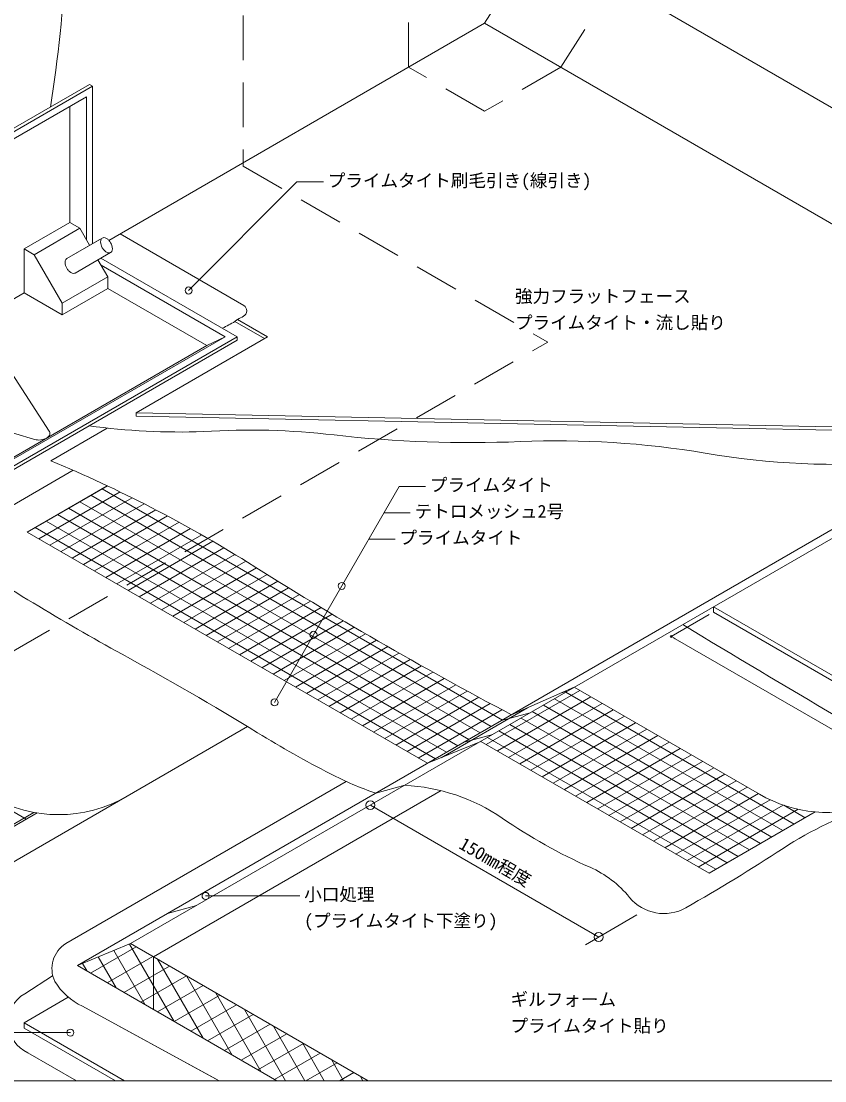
# Model space of a CAD drawing. Units: millimetres, scale not verified. Extents: x -690 to 690, y -478 to 477.
# Drawn here: x -262 to 195, y -478 to 125 of the extents above; entities that cross this region are included whole.
import ezdxf
from ezdxf.enums import TextEntityAlignment as Align

# ---------------------------------------------------------------- set-up
doc = ezdxf.new("R2010")
doc.units = ezdxf.units.MM
doc.header["$LTSCALE"] = 2
doc.linetypes.add('USER1', pattern=[19.05, 12.7, -6.35])
for name, color, linetype, lineweight in [('0-0_0', 7, 'Continuous', 18), ('0-1_HATCH', 9, 'Continuous', 18), ('0-4_BOUSUI', 1, 'Continuous', 18), ('0-5_MOJI', 7, 'Continuous', 18), ('0-6_sunpo', 7, 'Continuous', 18), ('0-7_WAKU', 7, 'Continuous', 18), ('0-8_bousui2', 7, 'USER1', 5), ('0-A_KANAMONO', 4, 'Continuous', 18)]:
    doc.layers.add(name, color=color, linetype=linetype, lineweight=lineweight)
doc.styles.add('ＭＳ ゴシック', font='')
doc.styles.get('ＭＳ ゴシック').set_extended_font_data('MS Gothic')

# ---------------------------------------------------------------- blocks, each defined once
blk = doc.blocks.new('_DOT')
at = {"layer": '0-0_0', "lineweight": 5}
for p, q in [((-0.5, 0), (-1, 0)), ((0.25, 0), (-0.25, 0))]:
    blk.add_line(p, q, dxfattribs=at)
blk.add_circle((0, 0), 0.25, dxfattribs=at)

msp = doc.modelspace()

# ---------------------------------------------------------------- linework, layer by layer
at = {"layer": '0-0_0'}
for p, q in [((-259.058, -165.501), (-213.479, -139.186)), ((-31.294, -297.001), (-259.058, -165.501)), ((-253.362, -325.213), (-334.403, -372.001)), ((128.921, -359.501), (189.263, -324.663))]:
    msp.add_line(p, q, dxfattribs=at)
msp.add_lwpolyline([(-31.294, -297.001), (-0.983, -284.501), (128.921, -359.501)], dxfattribs=at)
at = {"layer": '0-1_HATCH'}
for p, q in [((-258.791, -165.655), (-213.184, -139.324)), ((-252.441, -169.321), (-206.215, -142.633)), ((4.962, -276.069), (-222.803, -144.569)), ((11.312, -272.403), (-216.453, -140.903)), ((-246.091, -172.988), (-199.33, -145.99)), ((-239.741, -176.654), (-192.527, -149.395)), ((-1.388, -279.735), (-229.153, -148.235)), ((-14.088, -287.068), (-241.853, -155.568)), ((-7.738, -283.401), (-235.503, -151.901)), ((-233.391, -180.32), (-185.803, -152.845)), ((-227.041, -183.986), (-179.158, -156.341)), ((-20.438, -290.734), (-248.203, -159.234)), ((-220.691, -187.652), (-172.589, -159.881)), ((-26.788, -294.4), (-254.553, -162.9)), ((-214.341, -191.319), (-166.096, -163.464)), ((-207.991, -194.985), (-159.677, -167.091)), ((-201.641, -198.651), (-153.331, -170.759)), ((-195.291, -202.317), (-147.056, -174.468)), ((-259.528, -328.672), (-519.248, -178.722)), ((-188.941, -205.983), (-140.852, -178.219)), ((-182.591, -209.649), (-134.716, -182.009)), ((-176.241, -213.316), (-128.634, -185.83)), ((-169.891, -216.982), (-122.534, -189.64)), ((-163.541, -220.648), (-116.411, -193.437)), ((-157.191, -224.314), (-110.264, -197.221)), ((-150.841, -227.98), (-104.095, -200.991)), ((-144.491, -231.646), (-97.903, -204.748)), ((-138.141, -235.313), (-91.687, -208.492)), ((-131.791, -238.979), (-85.447, -212.222)), ((-125.441, -242.645), (-79.184, -215.938)), ((-119.091, -246.311), (-72.898, -219.641)), ((-112.741, -249.977), (-66.587, -223.33)), ((-106.391, -253.644), (-60.252, -227.005)), ((-100.041, -257.31), (-53.893, -230.666)), ((-93.691, -260.976), (-47.51, -234.313)), ((-87.341, -264.642), (-41.103, -237.946)), ((-80.991, -268.308), (-34.671, -241.565)), ((-74.641, -271.974), (-28.214, -245.17)), ((-68.291, -275.641), (-21.732, -248.76)), ((-61.941, -279.307), (-15.226, -252.335)), ((-55.591, -282.973), (-8.694, -255.897)), ((2.139, -286.304), (55.381, -255.564)), ((48.304, -256.045), (45.037, -256.921)), ((177.296, -331.572), (47.392, -256.572)), ((-49.241, -286.639), (-2.137, -259.443)), ((-42.891, -290.305), (4.446, -262.975)), ((8.489, -289.97), (61.731, -259.231)), ((14.839, -293.636), (68.081, -262.897)), ((164.596, -338.904), (34.692, -263.904)), ((170.946, -335.238), (41.042, -260.238)), ((-36.541, -293.971), (11.055, -266.492)), ((-23.577, -293.819), (25.63, -265.409)), ((27.057, -268.313), (10.896, -272.643)), ((21.189, -297.302), (74.431, -266.563)), ((27.539, -300.968), (80.781, -270.229)), ((158.246, -342.571), (28.342, -267.571)), ((145.546, -349.903), (15.642, -274.903)), ((151.896, -346.237), (21.992, -271.237)), ((33.889, -304.635), (87.131, -273.895)), ((5.809, -280.58), (-10.351, -284.91)), ((132.846, -357.235), (2.942, -282.235)), ((139.196, -353.569), (9.292, -278.569)), ((40.239, -308.301), (93.481, -277.562)), ((46.589, -311.967), (99.831, -281.228)), ((52.939, -315.633), (106.181, -284.894)), ((59.289, -319.299), (112.531, -288.56)), ((65.639, -322.966), (118.881, -292.226)), ((71.989, -326.632), (125.231, -295.892)), ((78.339, -330.298), (131.581, -299.559)), ((84.689, -333.964), (137.931, -303.225)), ((91.039, -337.63), (144.281, -306.891)), ((97.389, -341.296), (150.631, -310.557)), ((103.739, -344.963), (156.981, -314.223)), ((110.089, -348.629), (163.633, -317.716)), ((-335.598, -371.311), (-255.203, -324.895)), ((116.439, -352.295), (171.104, -320.735)), ((122.789, -355.961), (179.628, -323.145)), ((183.646, -327.906), (171.402, -320.837)), ((-223.027, -416.304), (-197.046, -401.304)), ((-191.931, -434.257), (-209.722, -403.441)), ((-175.433, -443.782), (-200.839, -399.778)), ((-208.428, -424.732), (-218.606, -407.105)), ((-213.502, -421.803), (-187.521, -406.803)), ((-158.935, -453.307), (-184.916, -408.307)), ((-224.926, -415.207), (-227.489, -410.768)), ((-203.977, -427.302), (-177.996, -412.302)), ((-194.452, -432.802), (-168.471, -417.802)), ((-142.437, -462.832), (-168.418, -417.832)), ((-184.927, -438.301), (-158.946, -423.301)), ((-125.939, -472.357), (-151.92, -427.357)), ((-175.402, -443.8), (-149.421, -428.8)), ((-165.877, -449.299), (-139.896, -434.299)), ((-111.971, -477.501), (-135.422, -436.882)), ((-156.352, -454.799), (-130.371, -439.799)), ((-146.827, -460.298), (-120.846, -445.298)), ((-137.302, -465.797), (-111.321, -450.797)), ((-100.973, -477.501), (-118.925, -446.407)), ((-127.777, -471.296), (-101.796, -456.296)), ((-89.974, -477.501), (-102.427, -455.932)), ((-118.252, -476.796), (-92.271, -461.796)), ((-100.424, -477.501), (-82.746, -467.295)), ((-78.976, -477.501), (-85.929, -465.457)), ((-81.374, -477.501), (-73.221, -472.794)), ((-67.977, -477.501), (-69.431, -474.982))]:
    msp.add_line(p, q, dxfattribs=at)
at = {"layer": '0-4_BOUSUI'}
for p, q in [((-135.794, -36.668), (-206.216, 4.008)), ((-123.958, -55.501), (-140.792, -45.783)), ((-122.226, -54.501), (-139.351, -44.614)), ((-245.571, -124.941), (-213.496, -106.363)), ((-200.169, -399.501), (309.587, -105.194)), ((-304.204, -171.566), (-232.861, -130.376)), ((564.532, -458.001), (131.519, -208.001)), ((-314.669, -380.64), (-133.671, -276.109)), ((-77.484, -307.336), (-236.975, -399.418)), ((-60.67, -313.961), (-44.218, -309.463)), ((-179.16, -382.372), (-162.708, -377.873)), ((-244.53, -417.872), (-260.445, -427.968)), ((-235.633, -429.976), (-260.79, -444.501)), ((-260.79, -444.501), (-203.633, -477.501)), ((-260.79, -447.501), (-260.79, -444.501)), ((-260.79, -447.501), (-208.829, -477.501)), ((-258.67, -461.529), (-231.006, -477.501))]:
    msp.add_line(p, q, dxfattribs=at)
for points in [[(-212.575, 0.336), (1.249, 123.787), (32.061, 172.073), (409.153, -45.641)], [(1.249, 123.787), (347.535, -76.141), (409.153, -45.641)], [(-196.938, -99.636), (-196.938, -97.636), (-122.226, -54.501)], [(-196.938, -97.706), (293.184, -107.521), (309.587, -103.126), (690.178, -205.105)], [(-196.938, -99.636), (293.427, -109.524), (309.587, -105.194), (689.661, -207.034)], [(293.427, -109.524), (-230.48, -412.001), (-117.03, -477.501)], [(564.532, -461.001), (131.519, -211.001), (131.519, -208.001)], [(16.535, -269.387), (52.259, -253.762), (157.55, -314.552)], [(-187.178, -437.001), (-187.178, -407.001), (-23.564, -312.539)], [(-230.48, -412.001), (-200.169, -399.501), (-65.069, -477.501)], [(-151.191, -476.764), (-227.635, -435.145), (-149.836, -477.501)]]:
    msp.add_lwpolyline(points, dxfattribs=at)
for centre, radius, start, end in [((-979.313, 195.444), 743.111, 350.7605, 3.78396), ((-88.673, -317.134), 549.958, 49.32903, 71.34518), ((-137.714, -39.735), 3.619, 300.32097, 57.94387), ((-211.484, 76.211), 140.996, 296.78694, 300.09151), ((-114.025, -77.312), 41.358, 127.75981, 130.32946), ((-98.496, -120.955), 86.585, 115.58484, 118.15449), ((-171.59, 278.984), 387.619, 262.26789, 271.90308), ((-131.883, -516.802), 409.262, 83.33804, 93.7595), ((-7.142, 571.464), 686.131, 263.5345, 272.39335), ((42.634, -619.459), 505.831, 80.43444, 92.39335), ((-544.686, -842.139), 777.072, 58.06215, 67.36091), ((203.351, 334.245), 461.32, 260.43444, 274.17526), ((535.588, 1107.456), 1533.208, 236.75318, 241.11319), ((1052.762, 1698.79), 2224.295, 237.76639, 242.23361), ((3896.311, 6023.728), 7298.441, 238.78557, 240.39077), ((-1029.836, -1749.554), 1724.572, 58.46799, 61.42944), ((209.73, 270.699), 645.648, 238.46799, 242.68694), ((-0.128, -135.665), 188.295, 242.68694, 251.24479), ((-49.695, -417.131), 107.807, 55.58149, 87.08802), ((-241.122, -248.807), 77.38, 240, 300), ((196.562, -246.982), 78.023, 240, 289.36881), ((293.451, -533.354), 224.303, 108.45698, 123.04796), ((188.464, -69.55), 313.538, 235.58149, 246.05276), ((-432.57, 582.574), 1107.013, 299.6917, 303.04796), ((36.236, -412.307), 61.503, 39.48449, 66.05276), ((103.235, -357.109), 25.306, 219.48449, 299.6917), ((-228.197, -413.689), 16.755, 121.59505, 205.74691), ((-211.932, -402.076), 36.608, 211.06812, 244.5997), ((-250.953, -444.294), 18.884, 120.17396, 245.88116)]:
    msp.add_arc(centre, radius, start, end, dxfattribs=at)
at = {"layer": '0-5_MOJI'}
for p, q in [((-167.202, -28.171), (-105.521, 33.51)), ((-90.521, 33.51), (-105.521, 33.51)), ((-118.305, -262.358), (-47.422, -139.585)), ((-32.422, -139.585), (-47.422, -139.585)), ((-41.082, -154.585), (-56.082, -154.585)), ((-49.743, -169.585), (-64.743, -169.585)), ((-157.539, -372.358), (-103.914, -372.358)), ((-303.404, -450.095), (-234.425, -450.095))]:
    msp.add_line(p, q, dxfattribs=at)
for centre in [(-167.202, -28.171), (-80.081, -196.152), (-96.127, -223.944), (-118.305, -262.358), (-157.539, -372.358), (-234.425, -450.095)]:
    msp.add_circle(centre, 2, dxfattribs=at)
at = {"layer": '0-6_sunpo'}
for p, q in [((129.019, -212.445), (107.458, -224.893)), ((109.623, -226.143), (538.306, -473.643)), ((-63.781, -320.758), (66.123, -395.758)), ((87.826, -383.227), (58.584, -400.11))]:
    msp.add_line(p, q, dxfattribs=at)
for centre in [(-63.781, -320.758), (66.123, -395.758)]:
    msp.add_circle(centre, 2.5, dxfattribs=at)
at = {"layer": '0-7_WAKU'}
msp.add_lwpolyline([(-690.339, -477.501), (689.661, -477.501), (689.661, 477.499), (-690.339, 477.499)], close=True, dxfattribs=at)
at = {"layer": '0-8_bousui2'}
for p, q in [((44.55, 98.787), (75.363, 147.073)), ((-334.403, -272.001), (37.122, -57.501))]:
    msp.add_line(p, q, dxfattribs=at)
for points in [[(-136.083, 242.499), (-136.083, 42.499), (37.122, -57.501)], [(44.55, 98.787), (1.249, 73.787), (-42.052, 98.787), (-42.052, 148.787)]]:
    msp.add_lwpolyline(points, dxfattribs=at)
at = {"layer": '0-A_KANAMONO'}
for p, q in [((-421.005, -25.001), (-223.551, 88.999)), ((-419.273, -26.001), (-221.819, 87.999)), ((-223.551, 88.999), (-221.819, 87.999)), ((-221.819, -1.523), (-221.819, 87.999)), ((-415.809, -28.001), (-225.283, 81.999)), ((-225.283, 0.596), (-225.283, 81.999)), ((-234.81, 10.481), (-234.81, 76.499)), ((-260.79, -4.519), (-234.81, 10.481)), ((-255.061, -7.827), (-229.081, 7.173)), ((-229.081, 7.173), (-234.81, 10.481)), ((-229.081, 7.173), (-223.5, -2.493)), ((-216.295, 1.666), (-236.49, -9.993)), ((-236.49, -9.993), (-218.119, 0.613)), ((-255.061, -7.827), (-260.79, -4.519)), ((-260.79, -4.519), (-260.79, -29.501)), ((-255.061, -7.827), (-239.14, -35.404)), ((-211.535, -6.578), (-231.73, -18.238)), ((-218.74, -10.738), (-213.159, -20.404)), ((-139.547, -54.501), (-217.043, -9.759)), ((-146.475, -54.501), (-216.972, -13.8)), ((-239.14, -35.404), (-213.159, -20.404)), ((-213.159, -20.404), (-213.159, -27.001)), ((-260.79, -29.501), (-287.564, -44.959)), ((-239.14, -42.001), (-260.79, -29.501)), ((-239.14, -42.001), (-213.159, -27.001)), ((-156.867, -59.501), (-213.159, -27.001)), ((-239.14, -35.404), (-239.14, -42.001)), ((-287.564, -44.959), (-246.444, -108.225)), ((-337.001, -164.501), (-146.475, -54.501)), ((-337.001, -170.501), (-139.547, -56.501)), ((-139.547, -54.501), (-139.547, -56.501)), ((-353.796, -83.198), (-255.366, -112.778))]:
    msp.add_line(p, q, dxfattribs=at)
for points in [[(-337.867, -164.001), (-156.867, -59.501), (-146.475, -54.501)], [(-337.001, -170.501), (-337.001, -168.501), (-139.547, -54.501)]]:
    msp.add_lwpolyline(points, dxfattribs=at)
for centre, radius, start, end in [((-214.197, -0.42), 3.085, 152.17361, 181.7249), ((-215.461, 0.222), 1.668, 88.6015, 151.3985), ((-215.542, -1.21), 3.101, 58.35455, 87.74695), ((-217.347, -4.138), 6.541, 43.4117, 58.35455), ((-217.898, -4.659), 7.3, 29.34462, 43.4117), ((-210.244, -0.227), 7.043, 182.32833, 210.77272), ((-209.932, -0.253), 7.3, 209.34462, 223.4117), ((-210.484, -0.774), 6.541, 223.4117, 238.35455), ((-212.369, -5.134), 1.668, 268.6015, 331.3985), ((-217.587, -4.685), 7.043, 2.32833, 30.77272), ((-213.633, -4.492), 3.085, 332.17361, 1.7249), ((-234.392, -12.08), 3.085, 152.17361, 181.7249), ((-235.656, -11.438), 1.668, 120, 151.3985), ((-212.288, -3.702), 3.101, 238.35455, 267.74695), ((-230.439, -11.886), 7.043, 182.32833, 210.77272), ((-230.127, -11.913), 7.3, 209.34462, 223.4117), ((-230.679, -12.434), 6.541, 223.4117, 238.35455), ((-232.483, -15.362), 3.101, 238.35455, 267.74695), ((-232.564, -16.793), 1.668, 268.6015, 300), ((-249.879, -110.457), 4.097, 31.91454, 33.02248), ((-248.325, -109.465), 2.253, 328.6015, 31.3985), ((-252.639, -103.705), 9.474, 253.27347, 270.83366), ((-252.314, -103.912), 9.268, 268.84071, 298.05824), ((-249.861, -108.492), 4.072, 297.92118, 328.18032)]:
    msp.add_arc(centre, radius, start, end, dxfattribs=at)

# ---------------------------------------------------------------- block references
at = {"layer": '0-6_sunpo', "xscale": 2.5, "yscale": 2.5, "rotation": 150}
msp.add_blockref('_DOT', (107.458, -224.893), dxfattribs=at)

# ---------------------------------------------------------------- texts
at = {"layer": '0-5_MOJI', "style": 'ＭＳ ゴシック'}
for s, p in [('プライムタイト刷毛引き(線引き)', (-88.021, 28.51)), ('強力フラットフェース', (18.48, -37.262)), ('プライムタイト・流し貼り', (18.48, -52.262)), ('プライムタイト', (-29.922, -144.585)), ('テトロメッシュ2号', (-38.582, -159.585)), ('プライムタイト', (-47.243, -174.585)), ('小口処理', (-101.414, -377.358)), ('(プライムタイト下塗り)', (-101.414, -392.358)), ('ギルフォーム', (15.965, -437.057)), ('プライムタイト貼り', (15.965, -452.057))]:
    msp.add_text(s, height=7.331, dxfattribs=at).set_placement(p, align=Align.BOTTOM_LEFT)
at = {"layer": '0-6_sunpo', "style": 'ＭＳ ゴシック'}
msp.add_text('150mm程度', height=7.331, rotation=330, dxfattribs=at).set_placement((-15.071, -346.926), align=Align.BOTTOM_LEFT)

doc.saveas('drawing.dxf')
